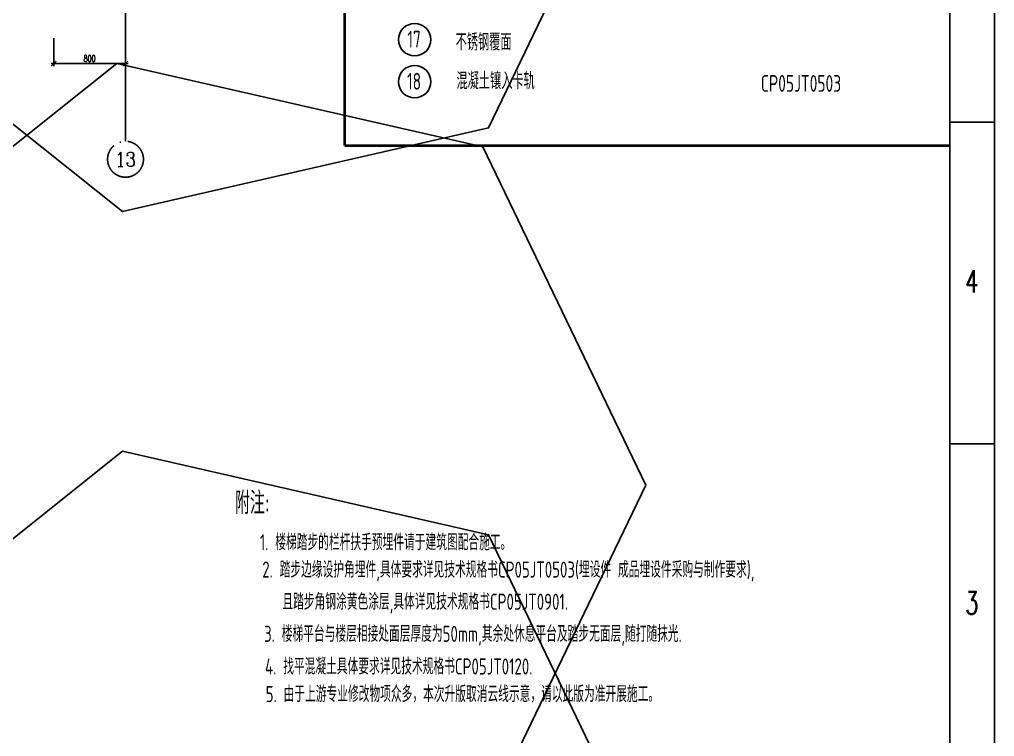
# Model space of a CAD drawing. Extents: x -383207 to 558143, y -95136 to 11777.
# Drawn here: x 547265 to 558143, y -82679 to -74681 of the extents above; entities that cross this region are included whole.
import ezdxf
from ezdxf.enums import TextEntityAlignment as Align

# ---------------------------------------------------------------- set-up
doc = ezdxf.new("R2010")
doc.units = 0
doc.linetypes.add('CONTINOUS', pattern=[0])
doc.linetypes.add('DOTE', pattern=[2.42, 2, -0.2, 0.02, -0.2])
doc.layers.get('0').update_dxf_attribs({"linetype": 'CONTINUOUS'})
doc.layers.get('Defpoints').update_dxf_attribs({"linetype": 'CONTINUOUS'})
for name, color, linetype in [('AXIS', 1, 'DOTE'), ('AXIS_TEXT', 7, 'CONTINUOUS'), ('C77(文本)', 7, 'CONTINUOUS'), ('DIM', 3, 'CONTINUOUS'), ('DOTE', 1, 'CONTINUOUS'), ('S_STAIR', 4, 'CONTINUOUS'), ('图框', 4, 'CONTINOUS'), ('缩略图', 4, 'CONTINUOUS')]:
    doc.layers.add(name, color=color, linetype=linetype)
doc.styles.add('_TCH_AXIS', font='COMPLEX', dxfattribs={"bigfont": 'GBCBIG'})
doc.styles.add('COMPLEX', font='COMPLEX')
doc.styles.add('HZ', font='TXT.shx', dxfattribs={"width": 0.7, "bigfont": 'hz.shx'})
doc.styles.add('RH', font='romans.shx', dxfattribs={"width": 0.7, "bigfont": 'hz.shx'})
doc.styles.add('S1', font='tssdeng.shx', dxfattribs={"width": 0.7, "bigfont": 'tssdchn.shx'})
doc.dimstyles.new('DIM25', dxfattribs={"dimtxt": 75, "dimasz": 40, "dimexe": 30, "dimexo": 50, "dimgap": 20, "dimtad": 1, "dimdec": 0, "dimzin": 0, "dimdsep": 46, "dimtxsty": 'RH', "dimblk": 'ARCHTICK', "dimcen": 0, "dimdle": 30, "dimclrd": 3, "dimclre": 3, "dimclrt": 3, "dimazin": 0, "dimtfac": 1, "dimtdec": 0, "dimtix": 1, "dimtmove": 2, "dimatfit": 3, "dimldrblk": '_DIMX', "dimfxl": 1, "dimtolj": 1, "dimtzin": 0, "dimarcsym": 0})

# ---------------------------------------------------------------- blocks, each defined once
blk = doc.blocks.new('_AXISO')
blk.add_circle((0, 0), 0.5)
at = {"layer": 'AXIS_TEXT', "style": 'COMPLEX', "width": 1.041667}
blk.add_attdef('A', text='', height=0.56, dxfattribs=at).set_placement((-0.25, -0.28), (0.25, -0.28), align=Align.FIT)
blk = doc.blocks.new('_ArchTick')
at = {"color": 0}
blk.add_lwpolyline([(-0.71, -0.71, 0.3, 0.3, 0), (0.71, 0.71, 0.5, 0.5, 0)], format="xyseb", dxfattribs=at)
blk = doc.blocks.new('*D190')
at = {"layer": 'Defpoints', "color": 0, "linetype": 'Continuous', "transparency": 16777216}
for p in [(547648, -74840), (548448, -74840), (548448, -75173)]:
    blk.add_point(p, dxfattribs=at)
at = {"layer": 'DIM', "color": 3, "linetype": 'Continuous', "lineweight": -2, "transparency": 16777216}
for p, q in [((547648, -74890), (547648, -75203)), ((548448, -74890), (548448, -75203)), ((547618, -75173), (548478, -75173))]:
    blk.add_line(p, q, dxfattribs=at)
at = {"layer": 'DIM', "color": 3, "linetype": 'Continuous', "lineweight": -2, "transparency": 16777216, "xscale": 40, "yscale": 40, "zscale": 40, "rotation": 180}
blk.add_blockref('_ArchTick', (547648, -75173), dxfattribs=at)
at = {"layer": 'DIM', "color": 3, "linetype": 'Continuous', "lineweight": -2, "transparency": 16777216, "xscale": 40, "yscale": 40, "zscale": 40}
blk.add_blockref('_ArchTick', (548448, -75173), dxfattribs=at)
at = {"layer": 'DIM', "color": 3, "linetype": 'Continuous', "transparency": 16777216, "insert": (548048, -75116), "char_height": 75, "attachment_point": 5, "style": 'RH'}
blk.add_mtext('\\A1;800', dxfattribs=at)
blk = doc.blocks.new('_DIMX')
blk.add_line((-150, 0), (150, 0))
at = {"const_width": 50}
blk.add_lwpolyline([(-70, -70), (70, 70)], dxfattribs=at)

msp = doc.modelspace()

# ---------------------------------------------------------------- linework, layer by layer
at = {"elevation": 0}
msp.add_lwpolyline([(516093.5, -60976.4), (558143.5, -60976.4), (558143.5, -90676.4), (516093.5, -90676.4)], close=True, dxfattribs=at)
for points in [[(554317.1, -72116.6), (552499.5, -68342.5), (548415.6, -67410.3), (545140.5, -70022.1), (545140.5, -74211.1), (548415.6, -76822.9), (552499.5, -75890.8)], [(554252.4, -79876.7), (552434.9, -76102.5), (548350.9, -75170.4), (545075.8, -77782.2), (545075.8, -81971.2), (548350.9, -84583), (552434.9, -83650.8)], [(554317.1, -84202.5), (552499.5, -80428.4), (548415.6, -79496.2), (545140.5, -82108), (545140.5, -86297), (548415.6, -88908.8), (552499.5, -87976.7)]]:
    msp.add_lwpolyline(points, close=True)
at = {"layer": 'AXIS'}
msp.add_line((548448.2, -74840.1), (548448.2, -76040.1), dxfattribs=at)
at = {"layer": 'C77(文本)', "color": 4}
for p, q in [((557643.5, -79955.5, 0), (557643.5, -61476.4, 0)), ((557649.5, -76088.8, 0), (550893.5, -76088.8, 0))]:
    msp.add_line(p, q, dxfattribs=at)
for centre in [(551674, -74905.9, 0), (551674, -75374.5, 0)]:
    msp.add_circle(centre, 180, dxfattribs=at)
at = {"layer": 'DOTE', "linetype": 'DOTE'}
msp.add_line((548448.2, -74840.1), (548448.2, -63740.1), dxfattribs=at)
at = {"layer": 'S_STAIR', "color": 0}
msp.add_lwpolyline([(548448.2, -63740.1), (548448.2, -74840.1)], dxfattribs=at)
at = {"layer": '图框'}
for p, q in [((558143.5, -60976.4, 0), (558143.5, -90676.4, 0)), ((557643.5, -75826.4, 0), (557643.5, -90176.4, 0)), ((557643.5, -75826.4, 0), (557643.5, -90176.4, 0)), ((557643.5, -75826.4, 0), (557643.5, -90176.4, 0)), ((557643.5, -75826.4, 0), (557643.5, -90176.4, 0)), ((557643.5, -75826.4, 0), (558143.5, -75826.4, 0)), ((557643.5, -79413.9, 0), (558143.5, -79413.9, 0))]:
    msp.add_line(p, q, dxfattribs=at)
at = {"layer": '图框', "color": 1}
msp.add_line((557643.5, -61476.4, 0), (557643.5, -90176.4, 0), dxfattribs=at)
at = {"layer": '缩略图', "const_width": 30, "elevation": 0}
for points in [[(550893.5, -76088.8), (550893.5, -61476.4)], [(550893.5, -76088.8), (557643.5, -76088.8)]]:
    msp.add_lwpolyline(points, dxfattribs=at)

# ---------------------------------------------------------------- block references
at = {"layer": 'AXIS'}
ref = msp.add_blockref('_AXISO', (548448.2, -76240.1), dxfattribs=dict(at, xscale=400, yscale=400, zscale=400))
ref.add_attrib('A', '13', dxfattribs={"layer": 'AXIS_TEXT', "height": 160.57, "style": '_TCH_AXIS', "width": 1.034483}).set_placement((548333.6, -76320.4), (548562.9, -76320.4), align=Align.FIT)

# ---------------------------------------------------------------- texts
at = {"layer": 'C77(文本)', "color": 4, "style": 'S1', "width": 0.7}
for s, height, p in [('17', 187.5, (551592.9, -74994.8, 0)), ('不锈钢覆面', 187.5, (552131.5, -75026.7, 0)), ('18', 187.5, (551589, -75463.8, 0)), ('混凝土镶入卡轨', 187.5, (552141.1, -75459.8, 0)), ('CP05JT0503', 187.5, (555537.2, -75487.5, 0)), ('附注:', 250, (549670.1, -80198.1, 0)), ('1. 楼梯踏步的栏杆扶手预埋件请于建筑图配合施工。', 180, (549947.1, -80601.9, 0)), ('2. 踏步边缘设护角埋件,具体要求详见技术规格书CP05JT0503(埋设件 成品埋设件采购与制作要求),', 180, (549974.3, -80906.9, 0)), ('且踏步角钢涂黄色涂层,具体详见技术规格书CP05JT0901.', 180, (550198.4, -81265.3, 0)), ('3. 楼梯平台与楼层相接处面层厚度为50mm,其余处休息平台及踏步无面层,随打随抹光.', 180, (549994.6, -81623.7, 0)), ('4. 找平混凝土具体要求详见技术规格书CP05JT0120.', 180, (550005.5, -81987.4, 0))]:
    msp.add_text(s, height=height, dxfattribs=at).set_placement(p)
msp.add_text('5. 由于上游专业修改物项众多，本次升版取消云线示意，请以此版为准开展施工。', height=180, dxfattribs=at).set_placement((550012.6, -82349, 0), align=Align.BOTTOM_LEFT)
at = {"layer": '图框', "style": 'HZ', "width": 0.7}
for s, p in [('4', (557891.5, -77726.1, 0)), ('3', (557891.5, -81313.6, 0))]:
    msp.add_text(s, height=250, dxfattribs=at).set_placement(p, align=Align.CENTER)

# ---------------------------------------------------------------- dimensions: what is measured, and where the dimension line sits
at = {"layer": 'DIM', "linetype": 'Continuous'}
dim = msp.add_linear_dim(base=(548448.2, -75173.2), p1=(547648.2, -74840.1), p2=(548448.2, -74840.1), dimstyle='DIM25', dxfattribs=at)
dim.commit()
dim.dimension.update_dxf_attribs({"geometry": '*D190', "text_midpoint": (548048.2, -75115.7)})

doc.saveas('drawing.dxf')
